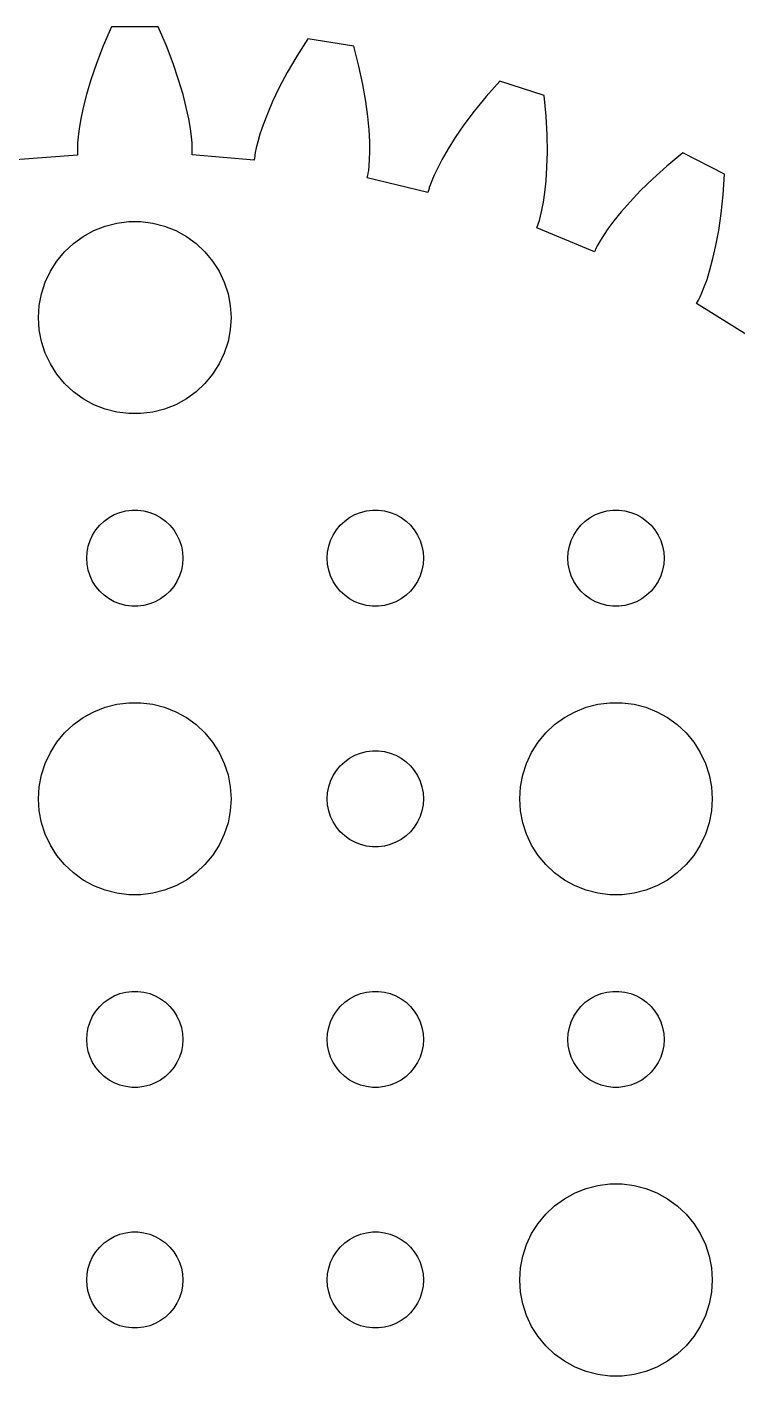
# Model space of a CAD drawing. Header units: metres. Extents: x -39.1 to 39.1, y -39.1 to 39.1.
# Drawn here: x -3.36 to 18.77, y -2.99 to 39.06 of the extents above; entities that cross this region are included whole.
import ezdxf

# ---------------------------------------------------------------- set-up
doc = ezdxf.new("R2010")
doc.units = ezdxf.units.M

msp = doc.modelspace()

# ---------------------------------------------------------------- linework, layer by layer
for p, q in [((-0.727402, 39.0597), (-0.983231, 38.4681)), ((0.727402, 39.0597), (-0.727402, 39.0597)), ((0.983231, 38.4681), (0.727402, 39.0597)), ((5.39183, 38.6926), (5.0466, 38.1483)), ((6.82874, 38.465), (5.39183, 38.6926)), ((-0.983231, 38.4681), (-1.1951, 37.919)), ((1.1951, 37.919), (0.983231, 38.4681)), ((6.98885, 37.8407), (6.82874, 38.465)), ((-1.1951, 37.919), (-1.36684, 37.415)), ((1.36684, 37.415), (1.1951, 37.919)), ((5.0466, 38.1483), (4.75145, 37.6391)), ((4.75145, 37.6391), (4.50298, 37.1682)), ((7.11221, 37.2652), (6.98885, 37.8407)), ((-1.36684, 37.415), (-1.50243, 36.9582)), ((1.50243, 36.9582), (1.36684, 37.415)), ((4.50298, 37.1682), (4.29761, 36.7382)), ((7.20299, 36.7405), (7.11221, 37.2652)), ((11.3783, 37.3728), (10.9522, 36.8892)), ((12.7619, 36.9232), (11.3783, 37.3728)), ((-1.50243, 36.9582), (-1.60591, 36.5508)), ((1.60591, 36.5508), (1.50243, 36.9582)), ((4.29761, 36.7382), (4.13165, 36.352)), ((7.26546, 36.2682), (7.20299, 36.7405)), ((10.9522, 36.8892), (10.581, 36.4324)), ((12.8224, 36.2815), (12.7619, 36.9232)), ((-1.68147, 36.1944), (-1.73337, 35.8905)), ((-1.60591, 36.5508), (-1.68147, 36.1944)), ((1.68147, 36.1944), (1.60591, 36.5508)), ((1.73337, 35.8905), (1.68147, 36.1944)), ((4.13165, 36.352), (4.00127, 36.0118)), ((7.30394, 35.8496), (7.26546, 36.2682)), ((10.581, 36.4324), (10.2619, 36.0061)), ((12.8542, 35.6938), (12.8224, 36.2815)), ((-1.73337, 35.8905), (-1.76591, 35.6404)), ((1.76591, 35.6404), (1.73337, 35.8905)), ((4.00127, 36.0118), (3.90248, 35.7198)), ((7.32281, 35.4857), (7.30394, 35.8496)), ((10.2619, 36.0061), (9.99182, 35.6136)), ((-1.78348, 35.445), (-1.79051, 35.305)), ((-1.76591, 35.6404), (-1.78348, 35.445)), ((1.78348, 35.445), (1.76591, 35.6404)), ((1.79051, 35.305), (1.78348, 35.445)), ((3.83121, 35.4778), (3.78329, 35.2876)), ((3.90248, 35.7198), (3.83121, 35.4778)), ((7.32652, 35.1774), (7.32281, 35.4857)), ((9.99182, 35.6136), (9.7675, 35.2581)), ((12.8618, 35.1614), (12.8542, 35.6938)), ((-1.78416, 35.063), (-3.72354, 34.9168)), ((-1.79051, 35.305), (-1.79146, 35.2209)), ((-1.79146, 35.2209), (-1.79077, 35.1929)), ((-1.79077, 35.1929), (-1.78416, 35.063)), ((1.78448, 35.0694), (1.79077, 35.1929)), ((3.72285, 34.9104), (1.78448, 35.0694)), ((1.79146, 35.2209), (1.79051, 35.305)), ((1.79077, 35.1929), (1.79146, 35.2209)), ((3.73665, 35.0398), (3.72285, 34.9104)), ((3.74036, 35.0676), (3.73665, 35.0398)), ((3.75444, 35.1505), (3.74036, 35.0676)), ((3.78329, 35.2876), (3.75444, 35.1505)), ((7.30634, 34.7296), (7.31955, 34.9253)), ((7.31955, 34.9253), (7.32652, 35.1774)), ((9.58549, 34.9425), (9.44223, 34.6695)), ((9.7675, 35.2581), (9.58549, 34.9425)), ((12.8496, 34.6851), (12.8618, 35.1614)), ((17.0846, 35.1327), (16.5881, 34.7217)), ((18.3809, 34.4722), (17.0846, 35.1327)), ((7.27411, 34.4795), (7.27916, 34.5071)), ((7.27916, 34.5071), (7.29138, 34.5903)), ((7.29138, 34.5903), (7.30634, 34.7296)), ((9.44223, 34.6695), (9.33398, 34.4417)), ((12.8221, 34.2656), (12.8496, 34.6851)), ((16.5881, 34.7217), (16.15, 34.3286)), ((7.24858, 34.3585), (7.27411, 34.4795)), ((9.13821, 33.8982), (7.24858, 34.3585)), ((9.20697, 34.1304), (9.18008, 34.0507)), ((9.2569, 34.2613), (9.20697, 34.1304)), ((9.33398, 34.4417), (9.2569, 34.2613)), ((12.7838, 33.9033), (12.8221, 34.2656)), ((16.15, 34.3286), (15.7682, 33.9575)), ((18.3402, 33.8289), (18.3809, 34.4722)), ((9.17209, 34.0238), (9.13821, 33.8982)), ((9.18008, 34.0507), (9.17209, 34.0238)), ((12.7393, 33.5982), (12.7838, 33.9033)), ((15.7682, 33.9575), (15.44, 33.6121)), ((18.2797, 33.2435), (18.3402, 33.8289)), ((12.6493, 33.159), (12.693, 33.3503)), ((12.693, 33.3503), (12.7393, 33.5982)), ((15.1628, 33.2961), (14.9337, 33.0128)), ((15.44, 33.6121), (15.1628, 33.2961)), ((18.2039, 32.7164), (18.2797, 33.2435)), ((-1.27733, 32.7145), (-0.927048, 32.8532)), ((-0.927048, 32.8532), (-0.562134, 32.9469)), ((-0.562134, 32.9469), (-0.18837, 32.9941)), ((-0.18837, 32.9941), (0.18837, 32.9941)), ((0.18837, 32.9941), (0.562134, 32.9469)), ((0.562134, 32.9469), (0.927048, 32.8532)), ((0.927048, 32.8532), (1.27733, 32.7145)), ((12.5342, 32.8016), (12.5783, 32.9171)), ((12.5783, 32.9171), (12.5876, 32.9435)), ((12.5876, 32.9435), (12.6127, 33.0238)), ((12.6127, 33.0238), (12.6493, 33.159)), ((14.9337, 33.0128), (14.7495, 32.7656)), ((-1.91226, 32.3115), (-1.60747, 32.533)), ((-1.60747, 32.533), (-1.27733, 32.7145)), ((1.27733, 32.7145), (1.60747, 32.533)), ((1.60747, 32.533), (1.91226, 32.3115)), ((14.3286, 32.0513), (12.5342, 32.8016)), ((14.5026, 32.3914), (14.4328, 32.2699)), ((14.6069, 32.5575), (14.5026, 32.3914)), ((14.7495, 32.7656), (14.6069, 32.5575)), ((18.1174, 32.2479), (18.2039, 32.7164)), ((-2.42705, 31.7634), (-2.1869, 32.0536)), ((-2.1869, 32.0536), (-1.91226, 32.3115)), ((1.91226, 32.3115), (2.1869, 32.0536)), ((2.1869, 32.0536), (2.42705, 31.7634)), ((14.3817, 32.1701), (14.3286, 32.0513)), ((14.3938, 32.1954), (14.3817, 32.1701)), ((14.4328, 32.2699), (14.3938, 32.1954)), ((18.0246, 31.8379), (18.1174, 32.2479)), ((-2.62891, 31.4453), (-2.42705, 31.7634)), ((2.42705, 31.7634), (2.62891, 31.4453)), ((17.9301, 31.4861), (18.0246, 31.8379)), ((-2.78932, 31.1044), (-2.62891, 31.4453)), ((2.62891, 31.4453), (2.78932, 31.1044)), ((17.7538, 30.9541), (17.8384, 31.1917)), ((17.8384, 31.1917), (17.9301, 31.4861)), ((-2.97633, 30.376), (-2.90575, 30.7461)), ((-2.90575, 30.7461), (-2.78932, 31.1044)), ((2.78932, 31.1044), (2.90575, 30.7461)), ((2.90575, 30.7461), (2.97633, 30.376)), ((17.6235, 30.6441), (17.6808, 30.772)), ((17.6808, 30.772), (17.7538, 30.9541)), ((-3, 30), (-2.97633, 30.376)), ((2.97633, 30.376), (3, 30)), ((17.5112, 30.437), (17.5728, 30.5441)), ((19.1661, 29.4152), (17.5112, 30.437)), ((17.5728, 30.5441), (17.5862, 30.5688)), ((17.5862, 30.5688), (17.6235, 30.6441)), ((-2.97633, 29.624), (-3, 30)), ((3, 30), (2.97633, 29.624)), ((-2.90575, 29.2539), (-2.97633, 29.624)), ((2.97633, 29.624), (2.90575, 29.2539)), ((-2.78932, 28.8956), (-2.90575, 29.2539)), ((2.90575, 29.2539), (2.78932, 28.8956)), ((-2.62891, 28.5547), (-2.78932, 28.8956)), ((2.78932, 28.8956), (2.62891, 28.5547)), ((-2.42705, 28.2366), (-2.62891, 28.5547)), ((-2.1869, 27.9464), (-2.42705, 28.2366)), ((2.42705, 28.2366), (2.1869, 27.9464)), ((2.62891, 28.5547), (2.42705, 28.2366)), ((-1.91226, 27.6884), (-2.1869, 27.9464)), ((2.1869, 27.9464), (1.91226, 27.6884)), ((-1.60747, 27.467), (-1.91226, 27.6884)), ((-1.27733, 27.2855), (-1.60747, 27.467)), ((1.60747, 27.467), (1.27733, 27.2855)), ((1.91226, 27.6884), (1.60747, 27.467)), ((-0.927048, 27.1468), (-1.27733, 27.2855)), ((-0.562134, 27.0531), (-0.927048, 27.1468)), ((-0.18837, 27.0059), (-0.562134, 27.0531)), ((0.18837, 27.0059), (-0.18837, 27.0059)), ((0.562134, 27.0531), (0.18837, 27.0059)), ((0.927048, 27.1468), (0.562134, 27.0531)), ((1.27733, 27.2855), (0.927048, 27.1468)), ((-0.463516, 23.9266), (-0.281067, 23.9734)), ((-0.281067, 23.9734), (-0.094177, 23.997)), ((-0.094177, 23.997), (0.094177, 23.997)), ((0.094177, 23.997), (0.281067, 23.9734)), ((0.281067, 23.9734), (0.463516, 23.9266)), ((7.03647, 23.9266), (7.21892, 23.9734)), ((7.21892, 23.9734), (7.40581, 23.997)), ((7.40581, 23.997), (7.59418, 23.997)), ((7.59418, 23.997), (7.78107, 23.9734)), ((7.78107, 23.9734), (7.96352, 23.9266)), ((14.5365, 23.9266), (14.7189, 23.9734)), ((14.7189, 23.9734), (14.9058, 23.997)), ((14.9058, 23.997), (15.0942, 23.997)), ((15.0942, 23.997), (15.2811, 23.9734)), ((15.2811, 23.9734), (15.4635, 23.9266)), ((-1.09344, 23.5268), (-0.956131, 23.6558)), ((-0.956131, 23.6558), (-0.803726, 23.7665)), ((-0.803726, 23.7665), (-0.638657, 23.8572)), ((-0.638657, 23.8572), (-0.463516, 23.9266)), ((0.463516, 23.9266), (0.638657, 23.8572)), ((0.638657, 23.8572), (0.803726, 23.7665)), ((0.803726, 23.7665), (0.956131, 23.6558)), ((0.956131, 23.6558), (1.09344, 23.5268)), ((6.40654, 23.5268), (6.54385, 23.6558)), ((6.54385, 23.6558), (6.69626, 23.7665)), ((6.69626, 23.7665), (6.86133, 23.8572)), ((6.86133, 23.8572), (7.03647, 23.9266)), ((7.96352, 23.9266), (8.13866, 23.8572)), ((8.13866, 23.8572), (8.30373, 23.7665)), ((8.30373, 23.7665), (8.45613, 23.6558)), ((8.45613, 23.6558), (8.59344, 23.5268)), ((13.9065, 23.5268), (14.0439, 23.6558)), ((14.0439, 23.6558), (14.1963, 23.7665)), ((14.1963, 23.7665), (14.3613, 23.8572)), ((14.3613, 23.8572), (14.5365, 23.9266)), ((15.4635, 23.9266), (15.6387, 23.8572)), ((15.6387, 23.8572), (15.8037, 23.7665)), ((15.8037, 23.7665), (15.9561, 23.6558)), ((15.9561, 23.6558), (16.0934, 23.5268)), ((-1.39465, 23.0522), (-1.31445, 23.2226)), ((-1.31445, 23.2226), (-1.21352, 23.3817)), ((-1.21352, 23.3817), (-1.09344, 23.5268)), ((1.09344, 23.5268), (1.21352, 23.3817)), ((1.21352, 23.3817), (1.31445, 23.2226)), ((1.31445, 23.2226), (1.39465, 23.0522)), ((6.10533, 23.0522), (6.18553, 23.2226)), ((6.18553, 23.2226), (6.28647, 23.3817)), ((6.28647, 23.3817), (6.40654, 23.5268)), ((8.59344, 23.5268), (8.71352, 23.3817)), ((8.71352, 23.3817), (8.81445, 23.2226)), ((8.81445, 23.2226), (8.89465, 23.0522)), ((13.6053, 23.0522), (13.6855, 23.2226)), ((13.6855, 23.2226), (13.7865, 23.3817)), ((13.7865, 23.3817), (13.9065, 23.5268)), ((16.0934, 23.5268), (16.2135, 23.3817)), ((16.2135, 23.3817), (16.3145, 23.2226)), ((16.3145, 23.2226), (16.3947, 23.0522)), ((-1.48816, 22.688), (-1.45287, 22.873)), ((-1.45287, 22.873), (-1.39465, 23.0522)), ((1.39465, 23.0522), (1.45287, 22.873)), ((1.45287, 22.873), (1.48816, 22.688)), ((6.01183, 22.688), (6.04712, 22.873)), ((6.04712, 22.873), (6.10533, 23.0522)), ((8.89465, 23.0522), (8.95287, 22.873)), ((8.95287, 22.873), (8.98816, 22.688)), ((13.5118, 22.688), (13.5471, 22.873)), ((13.5471, 22.873), (13.6053, 23.0522)), ((16.3947, 23.0522), (16.4529, 22.873)), ((16.4529, 22.873), (16.4882, 22.688)), ((-1.5, 22.5), (-1.48816, 22.688)), ((-1.48816, 22.312), (-1.5, 22.5)), ((-1.45287, 22.127), (-1.48816, 22.312)), ((1.48816, 22.312), (1.45287, 22.127)), ((1.48816, 22.688), (1.5, 22.5)), ((1.5, 22.5), (1.48816, 22.312)), ((6, 22.5), (6.01183, 22.688)), ((6.01183, 22.312), (6, 22.5)), ((6.04712, 22.127), (6.01183, 22.312)), ((8.98816, 22.312), (8.95287, 22.127)), ((8.98816, 22.688), (9, 22.5)), ((9, 22.5), (8.98816, 22.312)), ((13.5, 22.5), (13.5118, 22.688)), ((13.5118, 22.312), (13.5, 22.5)), ((13.5471, 22.127), (13.5118, 22.312)), ((16.4882, 22.312), (16.4529, 22.127)), ((16.4882, 22.688), (16.5, 22.5)), ((16.5, 22.5), (16.4882, 22.312)), ((-1.39465, 21.9478), (-1.45287, 22.127)), ((-1.31445, 21.7774), (-1.39465, 21.9478)), ((1.39465, 21.9478), (1.31445, 21.7774)), ((1.45287, 22.127), (1.39465, 21.9478)), ((6.10533, 21.9478), (6.04712, 22.127)), ((6.18553, 21.7774), (6.10533, 21.9478)), ((8.89465, 21.9478), (8.81445, 21.7774)), ((8.95287, 22.127), (8.89465, 21.9478)), ((13.6053, 21.9478), (13.5471, 22.127)), ((13.6855, 21.7774), (13.6053, 21.9478)), ((16.3947, 21.9478), (16.3145, 21.7774)), ((16.4529, 22.127), (16.3947, 21.9478)), ((-1.21352, 21.6183), (-1.31445, 21.7774)), ((-1.09344, 21.4732), (-1.21352, 21.6183)), ((-0.956131, 21.3442), (-1.09344, 21.4732)), ((1.09344, 21.4732), (0.956131, 21.3442)), ((1.21352, 21.6183), (1.09344, 21.4732)), ((1.31445, 21.7774), (1.21352, 21.6183)), ((6.28647, 21.6183), (6.18553, 21.7774)), ((6.40654, 21.4732), (6.28647, 21.6183)), ((6.54385, 21.3442), (6.40654, 21.4732)), ((8.59344, 21.4732), (8.45613, 21.3442)), ((8.71352, 21.6183), (8.59344, 21.4732)), ((8.81445, 21.7774), (8.71352, 21.6183)), ((13.7865, 21.6183), (13.6855, 21.7774)), ((13.9065, 21.4732), (13.7865, 21.6183)), ((14.0439, 21.3442), (13.9065, 21.4732)), ((16.0934, 21.4732), (15.9561, 21.3442)), ((16.2135, 21.6183), (16.0934, 21.4732)), ((16.3145, 21.7774), (16.2135, 21.6183)), ((-0.803726, 21.2335), (-0.956131, 21.3442)), ((-0.638657, 21.1427), (-0.803726, 21.2335)), ((-0.463516, 21.0734), (-0.638657, 21.1427)), ((-0.281067, 21.0266), (-0.463516, 21.0734)), ((0.463516, 21.0734), (0.281067, 21.0266)), ((0.638657, 21.1427), (0.463516, 21.0734)), ((0.803726, 21.2335), (0.638657, 21.1427)), ((0.956131, 21.3442), (0.803726, 21.2335)), ((6.69626, 21.2335), (6.54385, 21.3442)), ((6.86133, 21.1427), (6.69626, 21.2335)), ((7.03647, 21.0734), (6.86133, 21.1427)), ((7.21892, 21.0266), (7.03647, 21.0734)), ((7.96352, 21.0734), (7.78107, 21.0266)), ((8.13866, 21.1427), (7.96352, 21.0734)), ((8.30373, 21.2335), (8.13866, 21.1427)), ((8.45613, 21.3442), (8.30373, 21.2335)), ((14.1963, 21.2335), (14.0439, 21.3442)), ((14.3613, 21.1427), (14.1963, 21.2335)), ((14.5365, 21.0734), (14.3613, 21.1427)), ((14.7189, 21.0266), (14.5365, 21.0734)), ((15.4635, 21.0734), (15.2811, 21.0266)), ((15.6387, 21.1427), (15.4635, 21.0734)), ((15.8037, 21.2335), (15.6387, 21.1427)), ((15.9561, 21.3442), (15.8037, 21.2335)), ((-0.094177, 21.003), (-0.281067, 21.0266)), ((0.094177, 21.003), (-0.094177, 21.003)), ((0.281067, 21.0266), (0.094177, 21.003)), ((7.40581, 21.003), (7.21892, 21.0266)), ((7.59418, 21.003), (7.40581, 21.003)), ((7.78107, 21.0266), (7.59418, 21.003)), ((14.9058, 21.003), (14.7189, 21.0266)), ((15.0942, 21.003), (14.9058, 21.003)), ((15.2811, 21.0266), (15.0942, 21.003)), ((-1.60747, 17.533), (-1.27733, 17.7145)), ((-1.27733, 17.7145), (-0.927048, 17.8532)), ((-0.927048, 17.8532), (-0.562134, 17.9469)), ((-0.562134, 17.9469), (-0.18837, 17.9941)), ((-0.18837, 17.9941), (0.18837, 17.9941)), ((0.18837, 17.9941), (0.562134, 17.9469)), ((0.562134, 17.9469), (0.927048, 17.8532)), ((0.927048, 17.8532), (1.27733, 17.7145)), ((1.27733, 17.7145), (1.60747, 17.533)), ((13.3925, 17.533), (13.7227, 17.7145)), ((13.7227, 17.7145), (14.0729, 17.8532)), ((14.0729, 17.8532), (14.4379, 17.9469)), ((14.4379, 17.9469), (14.8116, 17.9941)), ((14.8116, 17.9941), (15.1884, 17.9941)), ((15.1884, 17.9941), (15.5621, 17.9469)), ((15.5621, 17.9469), (15.927, 17.8532)), ((15.927, 17.8532), (16.2773, 17.7145)), ((16.2773, 17.7145), (16.6075, 17.533)), ((-2.1869, 17.0536), (-1.91226, 17.3115)), ((-1.91226, 17.3115), (-1.60747, 17.533)), ((1.60747, 17.533), (1.91226, 17.3115)), ((1.91226, 17.3115), (2.1869, 17.0536)), ((12.8131, 17.0536), (13.0877, 17.3115)), ((13.0877, 17.3115), (13.3925, 17.533)), ((16.6075, 17.533), (16.9123, 17.3115)), ((16.9123, 17.3115), (17.1869, 17.0536)), ((-2.42705, 16.7634), (-2.1869, 17.0536)), ((2.1869, 17.0536), (2.42705, 16.7634)), ((12.5729, 16.7634), (12.8131, 17.0536)), ((17.1869, 17.0536), (17.427, 16.7634)), ((-2.78932, 16.1044), (-2.62891, 16.4453)), ((-2.62891, 16.4453), (-2.42705, 16.7634)), ((2.42705, 16.7634), (2.62891, 16.4453)), ((2.62891, 16.4453), (2.78932, 16.1044)), ((6.86133, 16.3572), (7.03647, 16.4266)), ((7.03647, 16.4266), (7.21892, 16.4734)), ((7.21892, 16.4734), (7.40581, 16.497)), ((7.40581, 16.497), (7.59418, 16.497)), ((7.59418, 16.497), (7.78107, 16.4734)), ((7.78107, 16.4734), (7.96352, 16.4266)), ((7.96352, 16.4266), (8.13866, 16.3572)), ((12.2107, 16.1044), (12.3711, 16.4453)), ((12.3711, 16.4453), (12.5729, 16.7634)), ((17.427, 16.7634), (17.6289, 16.4453)), ((17.6289, 16.4453), (17.7893, 16.1044)), ((-2.90575, 15.7461), (-2.78932, 16.1044)), ((2.78932, 16.1044), (2.90575, 15.7461)), ((6.28647, 15.8817), (6.40654, 16.0268)), ((6.40654, 16.0268), (6.54385, 16.1558)), ((6.54385, 16.1558), (6.69626, 16.2665)), ((6.69626, 16.2665), (6.86133, 16.3572)), ((8.13866, 16.3572), (8.30373, 16.2665)), ((8.30373, 16.2665), (8.45613, 16.1558)), ((8.45613, 16.1558), (8.59344, 16.0268)), ((8.59344, 16.0268), (8.71352, 15.8817)), ((12.0942, 15.7461), (12.2107, 16.1044)), ((17.7893, 16.1044), (17.9057, 15.7461)), ((-2.97633, 15.376), (-2.90575, 15.7461)), ((2.90575, 15.7461), (2.97633, 15.376)), ((6.10533, 15.5522), (6.18553, 15.7226)), ((6.18553, 15.7226), (6.28647, 15.8817)), ((8.71352, 15.8817), (8.81445, 15.7226)), ((8.81445, 15.7226), (8.89465, 15.5522)), ((12.0237, 15.376), (12.0942, 15.7461)), ((17.9057, 15.7461), (17.9763, 15.376)), ((-3, 15), (-2.97633, 15.376)), ((2.97633, 15.376), (3, 15)), ((6, 15), (6.01183, 15.188)), ((6.01183, 15.188), (6.04712, 15.373)), ((6.04712, 15.373), (6.10533, 15.5522)), ((8.89465, 15.5522), (8.95287, 15.373)), ((8.95287, 15.373), (8.98816, 15.188)), ((8.98816, 15.188), (9, 15)), ((12, 15), (12.0237, 15.376)), ((17.9763, 15.376), (18, 15)), ((-2.97633, 14.624), (-3, 15)), ((3, 15), (2.97633, 14.624)), ((6.01183, 14.812), (6, 15)), ((6.04712, 14.627), (6.01183, 14.812)), ((8.98816, 14.812), (8.95287, 14.627)), ((9, 15), (8.98816, 14.812)), ((12.0237, 14.624), (12, 15)), ((18, 15), (17.9763, 14.624)), ((-2.90575, 14.2539), (-2.97633, 14.624)), ((2.97633, 14.624), (2.90575, 14.2539)), ((6.10533, 14.4478), (6.04712, 14.627)), ((6.18553, 14.2774), (6.10533, 14.4478)), ((8.89465, 14.4478), (8.81445, 14.2774)), ((8.95287, 14.627), (8.89465, 14.4478)), ((12.0942, 14.2539), (12.0237, 14.624)), ((17.9763, 14.624), (17.9057, 14.2539)), ((-2.78932, 13.8956), (-2.90575, 14.2539)), ((-2.62891, 13.5547), (-2.78932, 13.8956)), ((2.78932, 13.8956), (2.62891, 13.5547)), ((2.90575, 14.2539), (2.78932, 13.8956)), ((6.28647, 14.1183), (6.18553, 14.2774)), ((6.40654, 13.9732), (6.28647, 14.1183)), ((6.54385, 13.8442), (6.40654, 13.9732)), ((8.59344, 13.9732), (8.45613, 13.8442)), ((8.71352, 14.1183), (8.59344, 13.9732)), ((8.81445, 14.2774), (8.71352, 14.1183)), ((12.2107, 13.8956), (12.0942, 14.2539)), ((12.3711, 13.5547), (12.2107, 13.8956)), ((17.7893, 13.8956), (17.6289, 13.5547)), ((17.9057, 14.2539), (17.7893, 13.8956)), ((-2.42705, 13.2366), (-2.62891, 13.5547)), ((2.62891, 13.5547), (2.42705, 13.2366)), ((6.69626, 13.7335), (6.54385, 13.8442)), ((6.86133, 13.6427), (6.69626, 13.7335)), ((7.03647, 13.5734), (6.86133, 13.6427)), ((7.21892, 13.5266), (7.03647, 13.5734)), ((7.40581, 13.5029), (7.21892, 13.5266)), ((7.59418, 13.5029), (7.40581, 13.5029)), ((7.78107, 13.5266), (7.59418, 13.5029)), ((7.96352, 13.5734), (7.78107, 13.5266)), ((8.13866, 13.6427), (7.96352, 13.5734)), ((8.30373, 13.7335), (8.13866, 13.6427)), ((8.45613, 13.8442), (8.30373, 13.7335)), ((12.5729, 13.2366), (12.3711, 13.5547)), ((17.6289, 13.5547), (17.427, 13.2366)), ((-2.1869, 12.9464), (-2.42705, 13.2366)), ((2.42705, 13.2366), (2.1869, 12.9464)), ((12.8131, 12.9464), (12.5729, 13.2366)), ((17.427, 13.2366), (17.1869, 12.9464)), ((-1.91226, 12.6884), (-2.1869, 12.9464)), ((-1.60747, 12.467), (-1.91226, 12.6884)), ((1.91226, 12.6884), (1.60747, 12.467)), ((2.1869, 12.9464), (1.91226, 12.6884)), ((13.0877, 12.6884), (12.8131, 12.9464)), ((13.3925, 12.467), (13.0877, 12.6884)), ((16.9123, 12.6884), (16.6075, 12.467)), ((17.1869, 12.9464), (16.9123, 12.6884)), ((-1.27733, 12.2855), (-1.60747, 12.467)), ((-0.927048, 12.1468), (-1.27733, 12.2855)), ((1.27733, 12.2855), (0.927048, 12.1468)), ((1.60747, 12.467), (1.27733, 12.2855)), ((13.7227, 12.2855), (13.3925, 12.467)), ((14.0729, 12.1468), (13.7227, 12.2855)), ((16.2773, 12.2855), (15.927, 12.1468)), ((16.6075, 12.467), (16.2773, 12.2855)), ((-0.562134, 12.0531), (-0.927048, 12.1468)), ((-0.18837, 12.0059), (-0.562134, 12.0531)), ((0.18837, 12.0059), (-0.18837, 12.0059)), ((0.562134, 12.0531), (0.18837, 12.0059)), ((0.927048, 12.1468), (0.562134, 12.0531)), ((14.4379, 12.0531), (14.0729, 12.1468)), ((14.8116, 12.0059), (14.4379, 12.0531)), ((15.1884, 12.0059), (14.8116, 12.0059)), ((15.5621, 12.0531), (15.1884, 12.0059)), ((15.927, 12.1468), (15.5621, 12.0531)), ((-0.803726, 8.76648), (-0.638657, 8.85724)), ((-0.638657, 8.85724), (-0.463516, 8.92657)), ((-0.463516, 8.92657), (-0.281067, 8.97342)), ((-0.281067, 8.97342), (-0.094177, 8.99704)), ((-0.094177, 8.99704), (0.094177, 8.99704)), ((0.094177, 8.99704), (0.281067, 8.97342)), ((0.281067, 8.97342), (0.463516, 8.92657)), ((0.463516, 8.92657), (0.638657, 8.85724)), ((0.638657, 8.85724), (0.803726, 8.76648)), ((6.69626, 8.76648), (6.86133, 8.85724)), ((6.86133, 8.85724), (7.03647, 8.92657)), ((7.03647, 8.92657), (7.21892, 8.97342)), ((7.21892, 8.97342), (7.40581, 8.99704)), ((7.40581, 8.99704), (7.59418, 8.99704)), ((7.59418, 8.99704), (7.78107, 8.97342)), ((7.78107, 8.97342), (7.96352, 8.92657)), ((7.96352, 8.92657), (8.13866, 8.85724)), ((8.13866, 8.85724), (8.30373, 8.76648)), ((14.1963, 8.76648), (14.3613, 8.85724)), ((14.3613, 8.85724), (14.5365, 8.92657)), ((14.5365, 8.92657), (14.7189, 8.97342)), ((14.7189, 8.97342), (14.9058, 8.99704)), ((14.9058, 8.99704), (15.0942, 8.99704)), ((15.0942, 8.99704), (15.2811, 8.97342)), ((15.2811, 8.97342), (15.4635, 8.92657)), ((15.4635, 8.92657), (15.6387, 8.85724)), ((15.6387, 8.85724), (15.8037, 8.76648)), ((-1.21352, 8.38167), (-1.09344, 8.52681)), ((-1.09344, 8.52681), (-0.956131, 8.65576)), ((-0.956131, 8.65576), (-0.803726, 8.76648)), ((0.803726, 8.76648), (0.956131, 8.65576)), ((0.956131, 8.65576), (1.09344, 8.52681)), ((1.09344, 8.52681), (1.21352, 8.38167)), ((6.28647, 8.38167), (6.40654, 8.52681)), ((6.40654, 8.52681), (6.54385, 8.65576)), ((6.54385, 8.65576), (6.69626, 8.76648)), ((8.30373, 8.76648), (8.45613, 8.65576)), ((8.45613, 8.65576), (8.59344, 8.52681)), ((8.59344, 8.52681), (8.71352, 8.38167)), ((13.7865, 8.38167), (13.9065, 8.52681)), ((13.9065, 8.52681), (14.0439, 8.65576)), ((14.0439, 8.65576), (14.1963, 8.76648)), ((15.8037, 8.76648), (15.9561, 8.65576)), ((15.9561, 8.65576), (16.0934, 8.52681)), ((16.0934, 8.52681), (16.2135, 8.38167)), ((-1.45287, 7.87303), (-1.39465, 8.05219)), ((-1.39465, 8.05219), (-1.31445, 8.22263)), ((-1.31445, 8.22263), (-1.21352, 8.38167)), ((1.21352, 8.38167), (1.31445, 8.22263)), ((1.31445, 8.22263), (1.39465, 8.05219)), ((1.39465, 8.05219), (1.45287, 7.87303)), ((6.04712, 7.87303), (6.10533, 8.05219)), ((6.10533, 8.05219), (6.18553, 8.22263)), ((6.18553, 8.22263), (6.28647, 8.38167)), ((8.71352, 8.38167), (8.81445, 8.22263)), ((8.81445, 8.22263), (8.89465, 8.05219)), ((8.89465, 8.05219), (8.95287, 7.87303)), ((13.5471, 7.87303), (13.6053, 8.05219)), ((13.6053, 8.05219), (13.6855, 8.22263)), ((13.6855, 8.22263), (13.7865, 8.38167)), ((16.2135, 8.38167), (16.3145, 8.22263)), ((16.3145, 8.22263), (16.3947, 8.05219)), ((16.3947, 8.05219), (16.4529, 7.87303)), ((-1.5, 7.5), (-1.48816, 7.68799)), ((-1.48816, 7.68799), (-1.45287, 7.87303)), ((1.45287, 7.87303), (1.48816, 7.68799)), ((1.48816, 7.68799), (1.5, 7.5)), ((6, 7.5), (6.01183, 7.68799)), ((6.01183, 7.68799), (6.04712, 7.87303)), ((8.95287, 7.87303), (8.98816, 7.68799)), ((8.98816, 7.68799), (9, 7.5)), ((13.5, 7.5), (13.5118, 7.68799)), ((13.5118, 7.68799), (13.5471, 7.87303)), ((16.4529, 7.87303), (16.4882, 7.68799)), ((16.4882, 7.68799), (16.5, 7.5)), ((-1.48816, 7.312), (-1.5, 7.5)), ((-1.45287, 7.12695), (-1.48816, 7.312)), ((1.48816, 7.312), (1.45287, 7.12695)), ((1.5, 7.5), (1.48816, 7.312)), ((6.01183, 7.312), (6, 7.5)), ((6.04712, 7.12695), (6.01183, 7.312)), ((8.98816, 7.312), (8.95287, 7.12695)), ((9, 7.5), (8.98816, 7.312)), ((13.5118, 7.312), (13.5, 7.5)), ((13.5471, 7.12695), (13.5118, 7.312)), ((16.4882, 7.312), (16.4529, 7.12695)), ((16.5, 7.5), (16.4882, 7.312)), ((-1.39465, 6.9478), (-1.45287, 7.12695)), ((-1.31445, 6.77736), (-1.39465, 6.9478)), ((-1.21352, 6.61832), (-1.31445, 6.77736)), ((1.31445, 6.77736), (1.21352, 6.61832)), ((1.39465, 6.9478), (1.31445, 6.77736)), ((1.45287, 7.12695), (1.39465, 6.9478)), ((6.10533, 6.9478), (6.04712, 7.12695)), ((6.18553, 6.77736), (6.10533, 6.9478)), ((6.28647, 6.61832), (6.18553, 6.77736)), ((8.81445, 6.77736), (8.71352, 6.61832)), ((8.89465, 6.9478), (8.81445, 6.77736)), ((8.95287, 7.12695), (8.89465, 6.9478)), ((13.6053, 6.9478), (13.5471, 7.12695)), ((13.6855, 6.77736), (13.6053, 6.9478)), ((13.7865, 6.61832), (13.6855, 6.77736)), ((16.3145, 6.77736), (16.2135, 6.61832)), ((16.3947, 6.9478), (16.3145, 6.77736)), ((16.4529, 7.12695), (16.3947, 6.9478)), ((-1.09344, 6.47318), (-1.21352, 6.61832)), ((-0.956131, 6.34422), (-1.09344, 6.47318)), ((-0.803726, 6.23351), (-0.956131, 6.34422)), ((0.956131, 6.34422), (0.803726, 6.23351)), ((1.09344, 6.47318), (0.956131, 6.34422)), ((1.21352, 6.61832), (1.09344, 6.47318)), ((6.40654, 6.47318), (6.28647, 6.61832)), ((6.54385, 6.34422), (6.40654, 6.47318)), ((6.69626, 6.23351), (6.54385, 6.34422)), ((8.45613, 6.34422), (8.30373, 6.23351)), ((8.59344, 6.47318), (8.45613, 6.34422)), ((8.71352, 6.61832), (8.59344, 6.47318)), ((13.9065, 6.47318), (13.7865, 6.61832)), ((14.0439, 6.34422), (13.9065, 6.47318)), ((14.1963, 6.23351), (14.0439, 6.34422)), ((15.9561, 6.34422), (15.8037, 6.23351)), ((16.0934, 6.47318), (15.9561, 6.34422)), ((16.2135, 6.61832), (16.0934, 6.47318)), ((-0.638657, 6.14275), (-0.803726, 6.23351)), ((-0.463516, 6.07341), (-0.638657, 6.14275)), ((-0.281067, 6.02657), (-0.463516, 6.07341)), ((-0.094177, 6.00294), (-0.281067, 6.02657)), ((0.094177, 6.00294), (-0.094177, 6.00294)), ((0.281067, 6.02657), (0.094177, 6.00294)), ((0.463516, 6.07341), (0.281067, 6.02657)), ((0.638657, 6.14275), (0.463516, 6.07341)), ((0.803726, 6.23351), (0.638657, 6.14275)), ((6.86133, 6.14275), (6.69626, 6.23351)), ((7.03647, 6.07341), (6.86133, 6.14275)), ((7.21892, 6.02657), (7.03647, 6.07341)), ((7.40581, 6.00294), (7.21892, 6.02657)), ((7.59418, 6.00294), (7.40581, 6.00294)), ((7.78107, 6.02657), (7.59418, 6.00294)), ((7.96352, 6.07341), (7.78107, 6.02657)), ((8.13866, 6.14275), (7.96352, 6.07341)), ((8.30373, 6.23351), (8.13866, 6.14275)), ((14.3613, 6.14275), (14.1963, 6.23351)), ((14.5365, 6.07341), (14.3613, 6.14275)), ((14.7189, 6.02657), (14.5365, 6.07341)), ((14.9058, 6.00294), (14.7189, 6.02657)), ((15.0942, 6.00294), (14.9058, 6.00294)), ((15.2811, 6.02657), (15.0942, 6.00294)), ((15.4635, 6.07341), (15.2811, 6.02657)), ((15.6387, 6.14275), (15.4635, 6.07341)), ((15.8037, 6.23351), (15.6387, 6.14275)), ((14.0729, 2.85316), (14.4379, 2.94685)), ((14.4379, 2.94685), (14.8116, 2.99408)), ((14.8116, 2.99408), (15.1884, 2.99408)), ((15.1884, 2.99408), (15.5621, 2.94685)), ((15.5621, 2.94685), (15.927, 2.85316)), ((13.0877, 2.31154), (13.3925, 2.53297)), ((13.3925, 2.53297), (13.7227, 2.71448)), ((13.7227, 2.71448), (14.0729, 2.85316)), ((15.927, 2.85316), (16.2773, 2.71448)), ((16.2773, 2.71448), (16.6075, 2.53297)), ((16.6075, 2.53297), (16.9123, 2.31154)), ((12.8131, 2.05363), (13.0877, 2.31154)), ((16.9123, 2.31154), (17.1869, 2.05363)), ((12.3711, 1.44525), (12.5729, 1.76335)), ((12.5729, 1.76335), (12.8131, 2.05363)), ((17.1869, 2.05363), (17.427, 1.76335)), ((17.427, 1.76335), (17.6289, 1.44525)), ((-0.956131, 1.15576), (-0.803726, 1.26648)), ((-0.803726, 1.26648), (-0.638657, 1.35724)), ((-0.638657, 1.35724), (-0.463516, 1.42657)), ((-0.463516, 1.42657), (-0.281067, 1.47342)), ((-0.281067, 1.47342), (-0.094177, 1.49704)), ((-0.094177, 1.49704), (0.094177, 1.49704)), ((0.094177, 1.49704), (0.281067, 1.47342)), ((0.281067, 1.47342), (0.463516, 1.42657)), ((0.463516, 1.42657), (0.638657, 1.35724)), ((0.638657, 1.35724), (0.803726, 1.26648)), ((0.803726, 1.26648), (0.956131, 1.15576)), ((6.54385, 1.15576), (6.69626, 1.26648)), ((6.69626, 1.26648), (6.86133, 1.35724)), ((6.86133, 1.35724), (7.03647, 1.42657)), ((7.03647, 1.42657), (7.21892, 1.47342)), ((7.21892, 1.47342), (7.40581, 1.49704)), ((7.40581, 1.49704), (7.59418, 1.49704)), ((7.59418, 1.49704), (7.78107, 1.47342)), ((7.78107, 1.47342), (7.96352, 1.42657)), ((7.96352, 1.42657), (8.13866, 1.35724)), ((8.13866, 1.35724), (8.30373, 1.26648)), ((8.30373, 1.26648), (8.45613, 1.15576)), ((12.2107, 1.10437), (12.3711, 1.44525)), ((17.6289, 1.44525), (17.7893, 1.10437)), ((-1.31445, 0.722626), (-1.21352, 0.881668)), ((-1.21352, 0.881668), (-1.09344, 1.02681)), ((-1.09344, 1.02681), (-0.956131, 1.15576)), ((0.956131, 1.15576), (1.09344, 1.02681)), ((1.09344, 1.02681), (1.21352, 0.881668)), ((1.21352, 0.881668), (1.31445, 0.722626)), ((6.18553, 0.722626), (6.28647, 0.881668)), ((6.28647, 0.881668), (6.40654, 1.02681)), ((6.40654, 1.02681), (6.54385, 1.15576)), ((8.45613, 1.15576), (8.59344, 1.02681)), ((8.59344, 1.02681), (8.71352, 0.881668)), ((8.71352, 0.881668), (8.81445, 0.722626)), ((12.0942, 0.746063), (12.2107, 1.10437)), ((17.7893, 1.10437), (17.9057, 0.746063)), ((-1.45287, 0.373032), (-1.39465, 0.552185)), ((-1.39465, 0.552185), (-1.31445, 0.722626)), ((1.31445, 0.722626), (1.39465, 0.552185)), ((1.39465, 0.552185), (1.45287, 0.373032)), ((6.04712, 0.373032), (6.10533, 0.552185)), ((6.10533, 0.552185), (6.18553, 0.722626)), ((8.81445, 0.722626), (8.89465, 0.552185)), ((8.89465, 0.552185), (8.95287, 0.373032)), ((12.0237, 0.375992), (12.0942, 0.746063)), ((17.9057, 0.746063), (17.9763, 0.375992)), ((-1.5, 0), (-1.48816, 0.187988)), ((-1.48816, -0.187988), (-1.5, 0)), ((-1.48816, 0.187988), (-1.45287, 0.373032)), ((1.45287, 0.373032), (1.48816, 0.187988)), ((1.48816, 0.187988), (1.5, 0)), ((1.5, 0), (1.48816, -0.187988)), ((6, 0), (6.01183, 0.187988)), ((6.01183, -0.187988), (6, 0)), ((6.01183, 0.187988), (6.04712, 0.373032)), ((8.95287, 0.373032), (8.98816, 0.187988)), ((8.98816, 0.187988), (9, 0)), ((9, 0), (8.98816, -0.187988)), ((12, 0), (12.0237, 0.375992)), ((12.0237, -0.375992), (12, 0)), ((17.9763, 0.375992), (18, 0)), ((18, 0), (17.9763, -0.375992)), ((-1.45287, -0.373032), (-1.48816, -0.187988)), ((-1.39465, -0.552185), (-1.45287, -0.373032)), ((1.45287, -0.373032), (1.39465, -0.552185)), ((1.48816, -0.187988), (1.45287, -0.373032)), ((6.04712, -0.373032), (6.01183, -0.187988)), ((6.10533, -0.552185), (6.04712, -0.373032)), ((8.95287, -0.373032), (8.89465, -0.552185)), ((8.98816, -0.187988), (8.95287, -0.373032)), ((12.0942, -0.746063), (12.0237, -0.375992)), ((17.9763, -0.375992), (17.9057, -0.746063)), ((-1.31445, -0.722626), (-1.39465, -0.552185)), ((-1.21352, -0.881668), (-1.31445, -0.722626)), ((1.31445, -0.722626), (1.21352, -0.881668)), ((1.39465, -0.552185), (1.31445, -0.722626)), ((6.18553, -0.722626), (6.10533, -0.552185)), ((6.28647, -0.881668), (6.18553, -0.722626)), ((8.81445, -0.722626), (8.71352, -0.881668)), ((8.89465, -0.552185), (8.81445, -0.722626)), ((12.2107, -1.10437), (12.0942, -0.746063)), ((17.9057, -0.746063), (17.7893, -1.10437)), ((-1.09344, -1.02681), (-1.21352, -0.881668)), ((-0.956131, -1.15576), (-1.09344, -1.02681)), ((-0.803726, -1.26648), (-0.956131, -1.15576)), ((0.956131, -1.15576), (0.803726, -1.26648)), ((1.09344, -1.02681), (0.956131, -1.15576)), ((1.21352, -0.881668), (1.09344, -1.02681)), ((6.40654, -1.02681), (6.28647, -0.881668)), ((6.54385, -1.15576), (6.40654, -1.02681)), ((6.69626, -1.26648), (6.54385, -1.15576)), ((8.45613, -1.15576), (8.30373, -1.26648)), ((8.59344, -1.02681), (8.45613, -1.15576)), ((8.71352, -0.881668), (8.59344, -1.02681)), ((12.3711, -1.44525), (12.2107, -1.10437)), ((17.7893, -1.10437), (17.6289, -1.44525)), ((-0.638657, -1.35724), (-0.803726, -1.26648)), ((-0.463516, -1.42657), (-0.638657, -1.35724)), ((-0.281067, -1.47342), (-0.463516, -1.42657)), ((-0.094177, -1.49704), (-0.281067, -1.47342)), ((0.094177, -1.49704), (-0.094177, -1.49704)), ((0.281067, -1.47342), (0.094177, -1.49704)), ((0.463516, -1.42657), (0.281067, -1.47342)), ((0.638657, -1.35724), (0.463516, -1.42657)), ((0.803726, -1.26648), (0.638657, -1.35724)), ((6.86133, -1.35724), (6.69626, -1.26648)), ((7.03647, -1.42657), (6.86133, -1.35724)), ((7.21892, -1.47342), (7.03647, -1.42657)), ((7.40581, -1.49704), (7.21892, -1.47342)), ((7.59418, -1.49704), (7.40581, -1.49704)), ((7.78107, -1.47342), (7.59418, -1.49704)), ((7.96352, -1.42657), (7.78107, -1.47342)), ((8.13866, -1.35724), (7.96352, -1.42657)), ((8.30373, -1.26648), (8.13866, -1.35724)), ((12.5729, -1.76335), (12.3711, -1.44525)), ((17.6289, -1.44525), (17.427, -1.76335)), ((12.8131, -2.05363), (12.5729, -1.76335)), ((13.0877, -2.31154), (12.8131, -2.05363)), ((17.1869, -2.05363), (16.9123, -2.31154)), ((17.427, -1.76335), (17.1869, -2.05363)), ((13.3925, -2.53297), (13.0877, -2.31154)), ((16.9123, -2.31154), (16.6075, -2.53297)), ((13.7227, -2.71448), (13.3925, -2.53297)), ((14.0729, -2.85316), (13.7227, -2.71448)), ((14.4379, -2.94685), (14.0729, -2.85316)), ((15.927, -2.85316), (15.5621, -2.94685)), ((16.2773, -2.71448), (15.927, -2.85316)), ((16.6075, -2.53297), (16.2773, -2.71448)), ((14.8116, -2.99408), (14.4379, -2.94685)), ((15.1884, -2.99408), (14.8116, -2.99408)), ((15.5621, -2.94685), (15.1884, -2.99408))]:
    msp.add_line(p, q)

doc.saveas('drawing.dxf')
